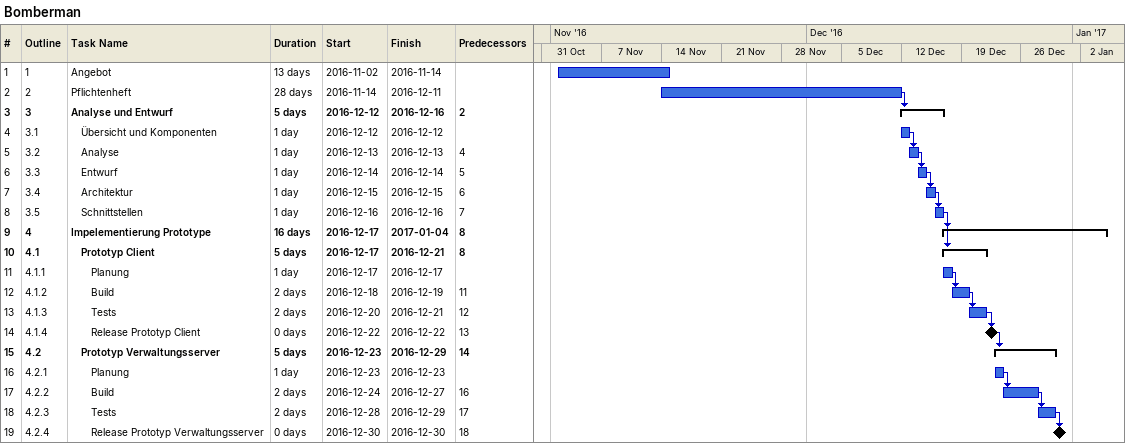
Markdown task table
Bomberman

| ID | WBS | Task | Duration | Start | Finish | Predecessors |
|---|---|---|---|---|---|---|
| 1 | 1 | Angebot | 13d | 2016-11-02 | 2016-11-14 |  |
| 2 | 2 | Pflichtenheft | 28d | 2016-11-14 | 2016-12-11 |  |
| 3 | 3 | **Analyse und Entwurf** | 5d | 2016-12-12 | 2016-12-16 | 2 |
| 4 | 3.1 | Übersicht und Komponenten | 1d | 2016-12-12 | 2016-12-12 |  |
| 5 | 3.2 | Analyse | 1d | 2016-12-13 | 2016-12-13 | 4 |
| 6 | 3.3 | Entwurf | 1d | 2016-12-14 | 2016-12-14 | 5 |
| 7 | 3.4 | Architektur | 1d | 2016-12-15 | 2016-12-15 | 6 |
| 8 | 3.5 | Schnittstellen | 1d | 2016-12-16 | 2016-12-16 | 7 |
| 9 | 4 | **Impelementierung Prototype** | 16d | 2016-12-17 | 2017-01-04 | 8 |
| 10 | 4.1 | **Prototyp Client** | 5d | 2016-12-17 | 2016-12-21 | 8 |
| 11 | 4.1.1 | Planung | 1d | 2016-12-17 | 2016-12-17 |  |
| 12 | 4.1.2 | Build | 2d | 2016-12-18 | 2016-12-19 | 11 |
| 13 | 4.1.3 | Tests | 2d | 2016-12-20 | 2016-12-21 | 12 |
| 14 | 4.1.4 | Release Prototyp Client | 0d | 2016-12-22 | 2016-12-22 | 13 |
| 15 | 4.2 | **Prototyp Verwaltungsserver** | 5d | 2016-12-23 | 2016-12-29 | 14 |
| 16 | 4.2.1 | Planung | 1d | 2016-12-23 | 2016-12-23 |  |
| 17 | 4.2.2 | Build | 2d | 2016-12-24 | 2016-12-27 | 16 |
| 18 | 4.2.3 | Tests | 2d | 2016-12-28 | 2016-12-29 | 17 |
| 19 | 4.2.4 | Release Prototyp Verwaltungsserver | 0d | 2016-12-30 | 2016-12-30 | 18 |
